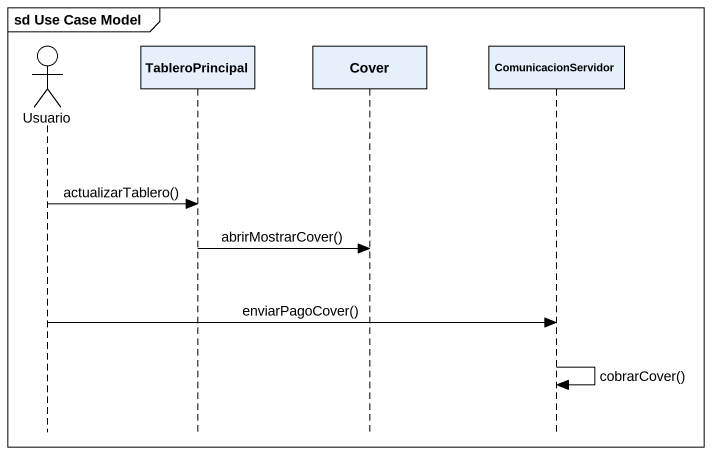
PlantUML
@startuml
mainframe sd Use Case Model
hide footbox
actor Usuario
participant TableroPrincipal
participant Cover
participant ComunicacionServidor

Usuario -> TableroPrincipal : actualizarTablero()
TableroPrincipal -> Cover : abrirMostrarCover()
Usuario -> ComunicacionServidor : enviarPagoCover()
ComunicacionServidor -> ComunicacionServidor : cobrarCover()
@enduml
